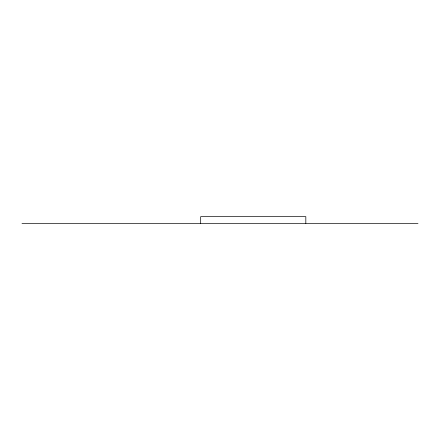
<?xml version="1.0" encoding="UTF-8"?>
<svg xmlns="http://www.w3.org/2000/svg" width="440" height="440" viewBox="0 0 440 440"><rect width="100%" height="100%" fill="white"/><g stroke="black" fill="none" stroke-linecap="round" stroke-linejoin="round"><path stroke-width="0.66" d="M22 223.344L418 223.344M305.827 223.344L305.827 216.656L200.679 216.656L200.679 223.344"/></g></svg>
